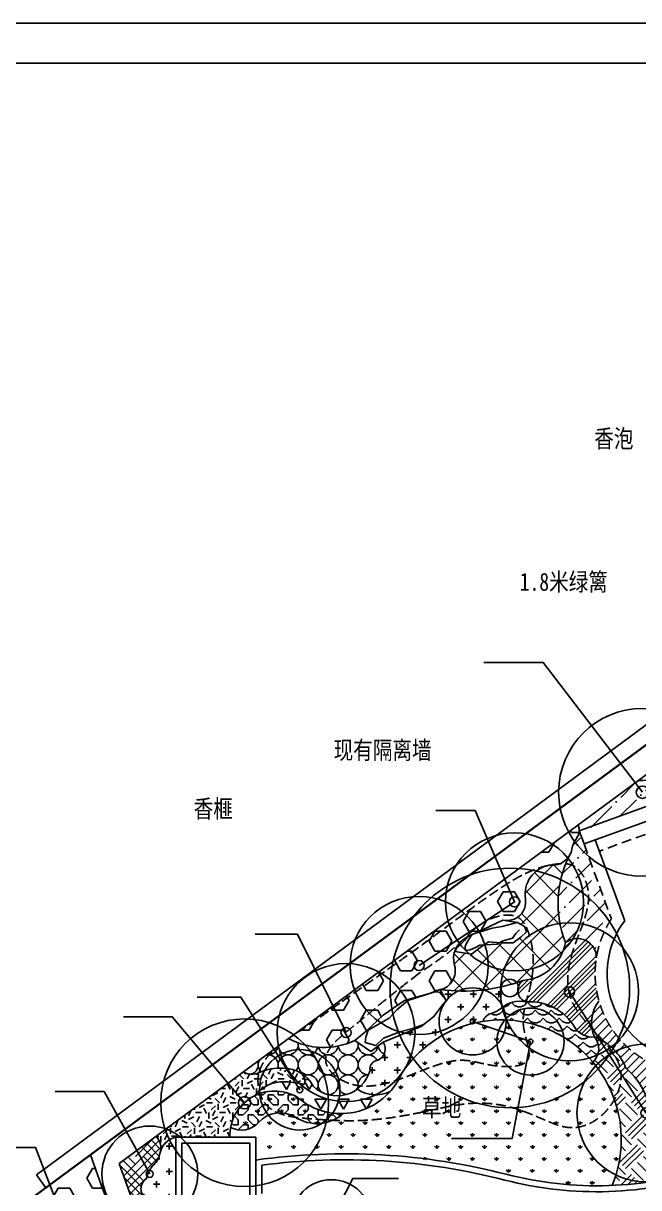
# Model space of a CAD drawing. Extents: x 141531 to 670160, y -200720 to 55914.
# Drawn here: x 500615 to 516030, y -162328 to -133156 of the extents above; entities that cross this region are included whole.
import ezdxf

# ---------------------------------------------------------------- set-up
doc = ezdxf.new("R2010")
doc.units = 0
doc.header["$LTSCALE"] = 1000
doc.header["$MEASUREMENT"] = 0
doc.linetypes.add('DASH', pattern=[0.35, 0.25, -0.1])
doc.linetypes.add('DASHED2', pattern=[0.375, 0.25, -0.125])
for name, color, linetype in [('WALL', 254, 'CONTINUOUS'), ('乔木标注', 10, 'CONTINUOUS'), ('乔木配置', 3, 'CONTINUOUS'), ('填充', 3, 'CONTINUOUS'), ('文字22', 3, 'CONTINUOUS'), ('植物', 3, 'CONTINUOUS'), ('灌木', 86, 'CONTINUOUS'), ('灌木填充', 56, 'CONTINUOUS'), ('等高线', 8, 'CONTINUOUS'), ('设计', 4, 'CONTINUOUS')]:
    doc.layers.add(name, color=color, linetype=linetype)
doc.styles.add('DIM_FONT', font='txt', dxfattribs={"width": 0.8})
doc.linetypes.add('ZIGZAG', pattern='A,0.0001,-0.2,[131,ltypeshp.shx,S=0.2,R=0,X=-0.2,Y=0],-0.4,[131,ltypeshp.shx,S=0.2,R=180,X=0.2,Y=0],-0.2', length=0.8001)
pattern_1 = [(0, (0, 0), (0, 494.9334), [285.75, -571.5]), (120, (0, 0), (-428.6248975814051, -247.4666999999999), [285.75, -571.5]), (59.99999999999999, (285.75, 0), (-428.624897581405, 247.4667000000001), [285.75, -571.5])]
pattern_2 = [(45, (0, 0), (168.3798022700467, 617.3926083235043), [793.75, -158.75, 0, -158.75])]
pattern_3 = [(0, (0, 0), (317.5, 317.5), [158.75, -476.25]), (90, (79.375, -79.375), (-317.5, 317.5), [158.75, -476.25])]

# ---------------------------------------------------------------- blocks, each defined once
blk = doc.blocks.new('zzz')
at = {"layer": '植物', "color": 3}
for radius in [3000, 219.7252399017488]:
    blk.add_circle((0, 0), radius, dxfattribs=at)

msp = doc.modelspace()

# ---------------------------------------------------------------- hatches: boundary and pattern name
at = {"layer": '植物'}
h = msp.add_hatch(dxfattribs=at)
h.set_pattern_fill('GRASS', color=8, scale=150, style=0)
h.set_pattern_definition([(90, (0, 0), (-299.3386424999999, 299.3386425), [79.374198, -519.303045]), (45, (0, 0), (-299.3388465244531, 299.3388465244531), [79.374198, -343.954845]), (135, (0, 0), (-299.3388465244531, -299.3388465244531), [79.374198, -343.954845])])
edge = h.paths.add_edge_path()
edge.add_arc((512591.9484384704, -161125.2149329049), 3001.842688962395, 337.5904211086538, 506.6535950134388)
edge.add_arc((508569.5096865868, -158823.2435131569), 1649.114026080398, 228.4284999074077, 336.7166384001634, ccw=False)
edge.add_arc((506910.7922971189, -161028.9513752225), 1123.965298599219, 59.85519455644076, 167.3525880562561)
edge.add_line((505814.0989875071, -160782.8583499095), (505814.0989875071, -160861.4382965858))
edge.add_line((505814.0989875071, -160861.4382965858), (506637.7224626121, -160861.4382965858))
edge.add_line((506637.7224626121, -160861.4382965858), (506637.7224626121, -161607.0264779333))
edge.add_arc((508586.2361449696, -179476.4561510206), 17975.35041137581, 75.15001825488412, 96.22304493103883, ccw=False)
edge.add_arc((514969.9896891358, -153264.2689475522), 9014.074725936689, 258.6313184676955, 272.524945606367)
at = {"layer": '灌木填充', "ltscale": 0.3}
h = msp.add_hatch(dxfattribs=at)
h.set_pattern_fill('ANSI36', color=56, scale=200, style=0)
h.set_pattern_definition(pattern_2)
edge = h.paths.add_edge_path()
edge.add_arc((527765.3484933178, -146606.6038121617), 934.1129421845707, 56.21536944387744, 116.7166892530704)
edge.add_arc((527214.4791980535, -144842.5760387716), 938.8124934008055, 219.2405941719944, 278.0156602782093, ccw=False)
edge.add_arc((525263.1048663476, -144835.1788896923), 1363.948491199209, 270.0000000000049, 333.84314740453596, ccw=False)
edge.add_arc((526168.7619789904, -149687.7994697944), 3604.309607895862, 104.5527137141277, 143.3642083457265)
edge.add_arc((521022.8409024951, -146072.1120302268), 2687.922062084524, 261.34346889724475, 326.9757505757929, ccw=False)
edge.add_line((520618.2795197706, -148729.4142523025), (518057.5107880587, -150619.2281671868))
edge.add_arc((517530.3926052598, -150997.6431395031), 648.8847893967214, -46.2284103089392, 35.67433880235342, ccw=False)
edge.add_arc((516923.9179063198, -150364.5891144471), 1525.565437691115, 286.42612060991104, 313.77158969106165, ccw=False)
edge.add_arc((516037.1238349845, -149036.3312548455), 3087.138289066262, 270.0000000000054, 295.2769848619667, ccw=False)
edge.add_line((516037.1238349848, -152123.4695439117), (514509.4109072544, -153237.6795888662))
edge.add_line((514509.4109072544, -153237.6795888662), (514538.9429168136, -153408.3637905908))
edge.add_line((514538.9429168136, -153408.3637905908), (519238.8590118955, -151676.704894527))
edge.add_line((519238.8590118955, -151676.704894527), (518725.828796907, -150267.1659633482))
edge.add_line((518725.828796907, -150267.1659633482), (523894.1382112299, -148386.0551750569))
edge.add_line((523894.1382112299, -148386.0551750569), (523586.3200822368, -147540.3318163498))
edge.add_line((523586.3200822368, -147540.3318163498), (528284.7831861667, -145830.2310997215))
h = msp.add_hatch(dxfattribs=at)
h.set_pattern_fill('HEX', color=56, scale=300, style=0)
h.set_pattern_definition(pattern_1)
edge = h.paths.add_edge_path()
edge.add_arc((514218.3834855381, -153375.9304786097), 322.1960097607714, -28.18516154356439, 25.4097845078378, ccw=False)
edge.add_arc((515089.5084421423, -153990.7590459191), 747.5082303083389, 141.7626562947327, 168.6342974195616)
edge.add_arc((513880.919238118, -153758.892490219), 483.1957822120317, 301.3209774234448, 349.92188815425106, ccw=False)
edge.add_arc((513854.8700221349, -153716.0843715788), 533.3066260968407, 262.19642008347336, 301.3209774234453, ccw=False)
edge.add_arc((513930.0227460472, -154976.1636681149), 746.4426836644375, 101.4018695458869, 180.0000000000022)
edge.add_arc((512713.5824545579, -155134.081361465), 495.8182623039424, -99.76090044950269, 18.57218388500172, ccw=False)
edge.add_line((512629.5229130405, -155622.7220706922), (511706.0706736262, -156090.0921179636))
edge.add_arc((511923.234076163, -156575.0532708466), 531.3635885219645, 114.1226185101292, 181.5843384045862)
edge.add_arc((510922.2716718048, -156846.2453358273), 535.2630090154682, -75.15016031491729, 28.633492524832718, ccw=False)
edge.add_line((511059.4524451901, -157363.6309987846), (510163.7617535732, -157638.9755526634))
edge.add_line((510163.7617535732, -157638.9755526634), (509627.2731879068, -158001.060610695))
edge.add_line((509627.2731879068, -158001.060610695), (508916.7882185236, -158638.3303818856))
edge.add_arc((508136.7088616994, -157006.445609219), 1808.748659765717, 241.0733414815159, 295.54889808180303, ccw=False)
edge.add_line((507261.8358263634, -158589.5340104923), (514509.4109072544, -153237.6795888661))
h = msp.add_hatch(dxfattribs=at)
h.set_pattern_fill('ANSI36', color=56, scale=200, style=0)
h.set_pattern_definition(pattern_2)
edge = h.paths.add_edge_path()
edge.add_arc((518760.7349108061, -155467.838461084), 4705.52430887098, 153.7522717590587, 162.2300661348529)
edge.add_arc((516697.8323875127, -155203.6192258732), 2687.121170473002, 154.1439164407896, 201.4586473421429)
edge.add_arc((514492.9167913324, -156559.2626716341), 475.8381716275925, 3.524291969370097e-12, 128.4574038690033, ccw=False)
edge.add_arc((517468.1088199139, -156977.1817943761), 2534.053293722161, 146.9472999918957, 170.5073428609649, ccw=False)
edge.add_line((515344.1432447814, -155595.0832700023), (514540.395907966, -153386.8056111554))
h = msp.add_hatch(dxfattribs=at)
h.set_pattern_fill('ANSI37', color=56, scale=300, style=0)
h.set_pattern_definition([(45, (0, 0), (-336.7596045400932, 336.7596045400933), []), (135, (0, 0), (-336.7596045400933, -336.7596045400932), [])])
edge = h.paths.add_edge_path()
edge.add_arc((516697.8323875127, -155203.6192258732), 2687.121170472949, 154.143916440789, 201.4586473421434)
edge.add_arc((513046.8755634259, -155966.6596637359), 1170.952267002499, 274.22555406157767, 349.1714316609637, ccw=False)
edge.add_arc((511631.0971855122, -153040.0810275392), 4361.176683303934, 262.4682366718871, 290.1461309933708, ccw=False)
edge.add_arc((510958.2415025474, -156896.1304760672), 478.3308412089243, 282.2156593427659, 359.9999999999965)
edge.add_arc((512116.6166651453, -156640.9381576081), 726.3493639109907, 161.2004147501183, 200.5690221596209, ccw=False)
edge.add_line((511429.0168828018, -156406.8656522274), (511844.1387862213, -156478.6329545365))
edge.add_line((511844.1387862213, -156478.6329545365), (512150.8452059619, -156248.1344453525))
edge.add_line((512150.8452059619, -156248.1344453525), (512473.4406682924, -156229.7214398167))
edge.add_line((512473.4406682924, -156229.7214398167), (512544.4723411415, -156193.3705836801))
edge.add_line((512544.4723411415, -156193.3705836801), (512888.04738282, -156195.2683542651))
edge.add_line((512888.04738282, -156195.2683542651), (513223.3380401352, -155916.1733582365))
edge.add_line((513223.3380401352, -155916.1733582365), (513167.456263916, -155780.6129668262))
edge.add_line((513167.456263916, -155780.6129668262), (512991.8277145942, -155684.923230414))
edge.add_line((512991.8277145942, -155684.923230414), (512730.7331572322, -155633.8023278188))
edge.add_arc((512730.7331572323, -155166.0205106239), 467.7818171948602, 269.9999999999858, 346.9423803013937)
edge.add_arc((515032.0622208279, -155109.5981601433), 1852.748101119922, 170.0974243134451, 185.0195896771962, ccw=False)
edge.add_arc((513900.873846375, -154962.8287093117), 714.9193802304426, 93.6894333371643, 166.0908993017719, ccw=False)
edge.add_arc((513857.9219017796, -153731.8975800309), 517.5024166852525, 269.6621062411327, 324.5923909058667)
h = msp.add_hatch(dxfattribs=at)
h.set_pattern_fill('ANSI34', color=56, scale=50, style=0)
h.set_pattern_definition([(45, (0, 0), (-336.7596045400933, 336.7596045400933), []), (45, (112.25325, 0), (-336.7596045400933, 336.7596045400933), []), (45, (224.5065, 0), (-336.7596045400933, 336.7596045400933), []), (45, (336.76, 0), (-336.7596045400933, 336.7596045400933), [])])
edge = h.paths.add_edge_path()
edge.add_arc((515736.9531959245, -158196.5026221372), 889.4698204217467, 142.1489175301404, 203.469914067278, ccw=False)
edge.add_arc((517437.7224626127, -156961.4382965861), 2499.999999999537, 170.9788576427368, 196.0043445761555, ccw=False)
edge.add_arc((514492.9167913324, -156559.2626716342), 475.8381716275452, 358.7743306806193, 488.457403868999)
edge.add_arc((513046.875563426, -155966.6596637359), 1170.952267002448, 274.2255540615806, 349.1714316609618, ccw=False)
edge.add_arc((513303.2282762593, -157384.6412181236), 302.5411652374839, 124.2045986960139, 252.4283094437775)
edge.add_arc((513310.2314118686, -158961.2488411898), 1291.931230775065, 37.6500423771667, 94.36549625013589, ccw=False)
edge.add_arc((514894.4584311801, -157946.2903327151), 605.0446825666378, 201.9127521703253, 272.5208248360019)
h = msp.add_hatch(dxfattribs=at)
h.set_pattern_fill('CROSS', color=56, scale=200, style=0)
h.set_pattern_definition(pattern_3)
edge = h.paths.add_edge_path()
edge.add_arc((509441.0251634017, -159193.4786241564), 807.6657929027472, 235.8421977352311, 296.9213314653142)
edge.add_arc((515534.566467709, -163232.655086334), 6619.997120187721, 143.3646128874611, 149.9096177216291, ccw=False)
edge.add_arc((512591.9484384705, -161125.214932905), 3001.842688962536, 98.80920206644902, 142.1275468091207, ccw=False)
edge.add_arc((512409.5063794558, -158242.7379430967), 289.7054642643637, 104.20349379998129, 163.1542831490551, ccw=False)
edge.add_arc((512200.8111030958, -157418.1936690512), 560.8396422621181, 284.2034937998911, 311.5514341314616)
edge.add_arc((513053.4933741931, -158380.2340609193), 724.6908984211685, 77.37475182552629, 131.5514341314226, ccw=False)
edge.add_arc((513303.2282762592, -157384.6412181236), 302.5411652374785, 124.2045986960201, 252.42830944375652, ccw=False)
edge.add_arc((511631.0971855121, -153040.0810275388), 4361.176683304329, 262.46823667188846, 290.14613099337055, ccw=False)
edge.add_line((511059.4524451901, -157363.6309987846), (511203.903477177, -157642.0209068333))
edge.add_line((511203.903477177, -157642.0209068333), (510894.0329918901, -158039.5859067819))
edge.add_line((510894.0329918901, -158039.5859067819), (510584.2529472909, -158290.7286324578))
edge.add_line((510584.2529472909, -158290.7286324578), (509627.2731879068, -158681.7805543219))
edge.add_arc((509385.0270378859, -158853.7223972459), 297.0642936268783, -74.81512617591869, 35.36642878192458, ccw=False)
edge.add_arc((509521.3628684386, -159356.0457110318), 223.4317873048876, 105.184873824033, 188.1498820685178)
edge.add_arc((508419.6393676254, -159147.1748368545), 912.8128062775827, 308.4729801182803, 344.72091675576263, ccw=False)
h = msp.add_hatch(dxfattribs=at)
h.set_pattern_fill('WATER', color=56, scale=400, style=0, pattern_type=2)
h.set_pattern_definition([(0, (0, 0), (200, 200), [80, -320]), (45, (160, 40), (4.440892098500626e-14, 400.0000000076099), [113.1368, -169.7056, 113.1372, -169.7058248]), (135, (320, 40), (-400.0000000076099, 4.440892098500626e-14), [113.1368, -169.7056, 113.1372, -169.7058248]), (26.5650512, (80, 0), (399.9999999105949, 3.389112102070158e-07), [89.44, -804.9871908]), (26.5650512, (280, 200), (399.9999999105949, 3.389112102070158e-07), [89.44, -804.9871908]), (333.4349488, (320, 40), (399.9999999105949, -3.389114766605417e-07), [89.44, -804.9871908]), (333.4349488, (120, 240), (399.9999999105949, -3.389114766605417e-07), [89.44, -804.9871908])])
edge = h.paths.add_edge_path()
edge.add_arc((514580.2684750492, -158843.3007953653), 449.1456348535612, 311.5107686842109, 400.6435092435451)
edge.add_arc((514873.4860915347, -158018.8824718227), 533.9913494529417, 213.3585802097469, 275.11238103362314, ccw=False)
edge.add_arc((513302.3796030459, -158969.4360261296), 1302.836276522612, 30.27998744668389, 94.48825431829427)
edge.add_arc((513053.4933741932, -158380.2340609195), 724.6908984213178, 78.30201632854323, 131.5514341314234)
edge.add_arc((511809.3147323318, -156853.1056404616), 1246.095986875569, 288.7292186984334, 307.78579470930936, ccw=False)
edge.add_arc((512246.4882445195, -158142.5135560553), 115.4081271667508, 108.7292186984365, 188.1039529252148)
edge.add_arc((512591.9484384704, -161125.2149329046), 3001.842688962135, 40.40064915609321, 98.80920206644788, ccw=False)
at = {"layer": '灌木填充'}
h = msp.add_hatch(dxfattribs=at)
h.set_pattern_fill('ANSI31', color=56, scale=100, style=0)
h.set_pattern_definition([(45, (0, 0), (-112.2532015133644, 112.2532015133644), [])])
edge = h.paths.add_edge_path()
edge.add_arc((517444.6859497902, -161486.591777401), 257.938573253341, 100.8201212903054, 229.5098148079885)
edge.add_arc((516956.6422514536, -161078.8124633388), 683.7464956997669, 154.0664954102799, 297.95825528802294, ccw=False)
edge.add_arc((514575.3583197805, -160693.8832008623), 1768.477028055407, 357.2156263261669, 410.2816137025466)
edge.add_arc((514464.167602052, -159792.9236480835), 1323.539272192246, 20.30740143452472, 69.80523623486245)
edge.add_arc((515736.9531959242, -158196.5026221371), 889.4698204214263, 142.148917530131, 203.4699140672869, ccw=False)
edge.add_arc((517437.7224626128, -156961.4382965864), 2499.999999999624, 196.004344576148, 253.1301023536421)
edge.add_line((516712.223818064, -159353.8537531398), (517396.2641047366, -161233.2389947172))
at = {"layer": '灌木填充', "ltscale": 0.3}
h = msp.add_hatch(dxfattribs=at)
h.set_pattern_fill('CIRC', color=56, scale=500, style=0, pattern_type=2)
h.set_pattern_definition([(0, (200, 0), (500, 500), [100, -400]), (90, (0, 200), (-499.9999999999999, 500), [100, -400]), (45, (400, 50), (-0.000392444263530578, 500.0003924537759), [70.7106781, -636.3961029999999]), (45, (50, 400), (-0.000392444263530578, 500.0003924537759), [70.7106781, -636.3961029999999]), (135, (100, 50), (-500.0003924537759, -0.000392444263530578), [70.7106781, -636.3961029999999]), (135, (450, 400), (-500.0003924537759, -0.000392444263530578), [70.7106781, -636.3961029999999]), (63.43494880000001, (0, 300), (2.000322407713639e-07, 500.0000000000471), [111.80339885, -1006.23059]), (63.43494880000001, (450, 100), (2.000322407713639e-07, 500.0000000000471), [111.80339885, -1006.23094]), (153.4349488, (200, 0), (-500.000000000047, 2.000322962825152e-07), [111.80339885, -1006.23094]), (153.4349488, (400, 450), (-500.000000000047, 2.000322962825152e-07), [111.80339885, -1006.23094]), (206.5650512, (200, 0), (-500.000000000047, -2.000321575046371e-07), [111.80339885, -1006.23059]), (206.5650512, (400, 50), (-500.000000000047, -2.000321575046371e-07), [111.80339885, -1006.23059]), (296.5650512, (0, 200), (2.000323517936664e-07, -500.000000000047), [111.80339885, -1006.23059]), (296.5650512, (450, 400), (2.000323517936664e-07, -500.000000000047), [111.80339885, -1006.23059])])
edge = h.paths.add_edge_path()
edge.add_arc((506336.9367176087, -159062.482298954), 423.0368180290693, 239.5387431549931, 295.6891316114401)
edge.add_arc((507027.4649937724, -160518.7473755754), 1188.659830437149, 60.98492529209051, 115.25542019931271, ccw=False)
edge.add_arc((507125.62538627, -160187.4789189949), 854.6394400576573, 28.383050963902917, 55.961294617880185, ccw=False)
edge.add_arc((508474.7459501463, -159171.9009922927), 853.1891996779175, 225.5743550215228, 345.3475134314644)
edge.add_arc((509521.3628684385, -159356.0457110318), 223.4317873047429, 105.18487382401011, 188.1498820685295, ccw=False)
edge.add_arc((509385.0270378859, -158853.7223972459), 297.0642936269373, 285.1848738240906, 395.3664287819226)
edge.add_line((509627.2731879068, -158681.7805543219), (509322.779596667, -158913.5149717321))
edge.add_line((509322.779596667, -158913.5149717321), (508916.7882185236, -158638.3303818856))
edge.add_arc((508136.7088616994, -157006.4456092188), 1808.7486597659, 241.0733414815191, 295.54889808180025, ccw=False)
edge.add_line((507261.8358263634, -158589.5340104923), (506122.4758264647, -159427.1282581773))
h = msp.add_hatch(dxfattribs=at)
h.set_pattern_fill('ROCK', color=56, scale=1500, style=0, pattern_type=2)
h.set_pattern_definition([(45, (0, 150), (149.9999999604274, 750.0000000142684), [636.39610305, -636.39610305]), (45, (75, 75), (149.9999999604274, 750.0000000142684), [636.39610305, -636.39610305]), (45, (150, 0), (149.9999999604274, 750.0000000142684), [636.39610305, -636.39610305]), (315, (300, 0), (750.0000000142686, 149.9999999604271), [424.26406875, -424.26406875]), (315, (450, 150), (750.0000000142686, 149.9999999604271), [424.26406875, -424.26406875]), (315, (600, 300), (750.0000000142686, 149.9999999604271), [424.26406875, -424.26406875])])
edge = h.paths.add_edge_path()
edge.add_arc((517369.4693877934, -161873.6355560902), 99.95609095587848, 126.9233010947483, 245.38198372989632, ccw=False)
edge.add_arc((517277.3122834759, -161750.9977223169), 53.4485052881293, 306.923301094722, 432.5723970032842)
edge.add_arc((516982.9044622785, -161068.8904232793), 703.3211272255423, 155.7292671318471, 296.19049255408714, ccw=False)
edge.add_arc((514575.3583197806, -160693.8832008623), 1768.477028055349, 357.2156263261667, 410.281613702548)
edge.add_arc((514464.167602052, -159792.9236480835), 1323.539272192202, 20.30740143452677, 69.80523623486438)
edge.add_arc((514580.2684750492, -158843.3007953653), 449.145634853523, -48.489231315789084, 40.643509243545, ccw=False)
edge.add_arc((512591.9484384702, -161125.2149329049), 3001.842688962509, -22.409578891345404, 40.40064915609298, ccw=False)
edge.add_arc((514969.9896891363, -153264.2689475485), 9014.074725940336, 272.5249456063634, 285.1634370244573)
h = msp.add_hatch(dxfattribs=at)
h.set_pattern_fill('GEOL1', color=56, scale=600, style=0, pattern_type=2)
h.set_pattern_definition([(0, (0, 0), (600, 600), [150, -450]), (0, (330, 360), (600, 600), [150, -450]), (90, (60, 210), (-599.9999999999999, 600), [150, -450]), (90, (300, 420), (-599.9999999999999, 600), [150, -450]), (45, (120, 420), (6.661338147750939e-14, 600.0000000114148), [150, -698.5281372000001]), (135, (330, 0), (-600.0000000114148, 6.661338147750939e-14), [150, -698.5281372000001]), (26.5650512, (150, 180), (600.0000000000565, 2.400386889256367e-07), [150, -1191.6407862]), (26.5650512, (420, 480), (600.0000000000565, 2.400386889256367e-07), [150, -1191.6407862]), (63.43494882, (420, 0), (3.059918984860133e-08, 600.0000000000564), [150, -1191.6407862]), (63.43494882, (150, 270), (3.059918984860133e-08, 600.0000000000564), [150, -1191.6407862]), (63.43494882, (360, 120), (3.059918984860133e-08, 600.0000000000564), [150, -1191.6407862]), (116.5650512, (0, 330), (-2.400388887657812e-07, 600.0000000000564), [150, -1191.6407862]), (153.43494882, (120, 90), (-600.0000000000564, 3.059938968874576e-08), [150, -1191.6407862])])
edge = h.paths.add_edge_path()
edge.add_arc((503682.5018418016, -161330.6233493579), 380.6618208826934, -9.517690648014877, 48.98006942951122, ccw=False)
edge.add_arc((504545.988057557, -161568.4631266445), 518.4550292404946, 102.05341538315452, 160.2849972026797, ccw=False)
edge.add_line((504437.7224626122, -161061.4382965858), (505786.8269985197, -161028.9513752226))
edge.add_arc((506910.7922971191, -161028.9513752227), 1123.965298599389, 115.6080519922067, 179.9999999999955, ccw=False)
edge.add_arc((507210.436618956, -160680.4612718065), 1029.188122359297, 65.47470729611638, 139.7436556078581, ccw=False)
edge.add_arc((507445.7995479416, -159633.9289820112), 221.245341998815, 330.1264746706031, 404.3485561032111)
edge.add_arc((507027.4649937724, -160518.7473755755), 1188.659830437203, 60.9849252920918, 105.440314225161)
edge.add_arc((506360.2975051955, -158786.5089904792), 683.3390059263088, 249.6332027850326, 300.87875668465244, ccw=False)
edge.add_line((506122.4758264647, -159427.1282581773), (503932.338385965, -161043.4211155953))
h = msp.add_hatch(dxfattribs=at)
h.set_pattern_fill('TRIANG', color=56, scale=200, style=0)
h.set_pattern_definition([(59.99999999999999, (0, 0), (-285.749897581405, 494.9334591314033), [285.75, -285.75]), (120, (0, 0), (-571.499897581405, 5.913140346258672e-05), [285.75, -285.75]), (0, (-142.875, 247.467), (285.75, 494.9333999999999), [285.75, -285.75])])
edge = h.paths.add_edge_path()
edge.add_arc((506910.792297119, -161028.9513752226), 1123.96529859928, 59.8551945564422, 115.6080519922032, ccw=False)
edge.add_arc((508569.5096865869, -158823.2435131569), 1649.114026080478, 228.428499907409, 282.572569153785)
edge.add_arc((508569.5096865866, -158823.2435131566), 1649.11402608074, 282.5725691537931, 318.6095082565748)
edge.add_arc((509441.0251634017, -159193.4786241564), 807.6657929027605, 235.84219773523108, 296.92133146531415, ccw=False)
edge.add_arc((508480.9144677063, -159155.2652041506), 869.4178040236117, 226.0514508107566, 305.6420923785753, ccw=False)
edge.add_arc((507125.6253862703, -160187.4789189945), 854.6394400572543, 28.38305096389335, 55.96129461787998)
edge.add_arc((507415.9884331111, -159637.7148341079), 245.879102396676, -25.644644352465775, 40.11967512627888, ccw=False)
edge.add_arc((507232.4288574058, -160778.7748854688), 1111.168441208069, 68.61224269043856, 136.6061202135371)
h = msp.add_hatch(dxfattribs=at)
h.set_pattern_fill('TREAD', color=56, scale=500, style=0, pattern_type=2)
h.set_pattern_definition([(0, (0, 0), (125, 250), [125, -125]), (90, (0, 0), (-250, 125), [125, -125]), (45, (125, 0), (5.551115123125783e-14, 499.9999998680909), [176.776695, -530.3300859999999]), (45, (0, 125), (5.551115123125783e-14, 499.9999998680909), [176.776695, -530.3300859999999]), (135, (0, 375), (-499.9999998680909, 5.551115123125783e-14), [176.776695, -530.3300859999999]), (135, (375, 250), (-499.9999998680909, 5.551115123125783e-14), [176.776695, -530.3300859999999])])
edge = h.paths.add_edge_path()
edge.add_arc((506080.5690853309, -160309.8731848004), 574.2344193423328, 241.5927412490777, 318.2782313054874)
edge.add_arc((507044.1767576499, -161169.0732601441), 716.7979255749548, 70.96217836653142, 138.2782313054825, ccw=False)
edge.add_arc((507968.0892679971, -159512.0476742469), 1198.134836573451, 234.8318906861061, 285.6068744641103)
edge.add_arc((507967.1242811363, -159705.2565132397), 1013.690906987037, 288.5987772953966, 310.9217524284447)
edge.add_arc((508569.5096865869, -158823.2435131567), 1649.114026080605, 234.02865307291728, 272.1410458426212, ccw=False)
edge.add_arc((506897.8856594233, -161015.3084481236), 1108.751234859906, 50.65293056647207, 169.5897780362843)
h = msp.add_hatch(dxfattribs=at)
h.set_pattern_fill('HOUND', color=56, scale=300, angle=45, style=0)
h.set_pattern_definition([(45, (0, 0), (303.083644086084, 505.1394068101399), [2286, -1143]), (135, (0, 0), (303.0836440860839, -505.1394068101399), [2286, -1143])])
edge = h.paths.add_edge_path()
edge.add_arc((503612.2726782666, -161362.6138726657), 452.0244168301919, -35.287939956444575, 44.921758790271724, ccw=False)
edge.add_arc((520025.8431682885, -173996.0724952051), 20260.89328419183, 142.3634256697129, 143.3922641510923)
edge.add_arc((504308.212361153, -162199.5718785067), 616.7273088155848, 152.3982529504744, 170.973167318242)
edge.add_arc((503864.2740162782, -162354.4531169801), 300.9973982851473, 123.2763945615498, 235.6687727172014)
edge.add_arc((503007.3567881236, -163305.4511227105), 982.6541762346064, 4.606296066162827, 45.629799618608786, ccw=False)
edge.add_arc((504196.9437438939, -163166.87113399), 218.41401315017, 195.8530946822115, 243.5061599936989)
edge.add_arc((503777.5705725457, -164008.2301027343), 721.6704357868701, 3.7175626187773787, 63.50615999368068, ccw=False)
edge.add_line((504497.722462612, -163961.4382965856), (504497.722462612, -164961.4382965856))
edge.add_line((504497.722462612, -164961.4382965856), (504192.0309591417, -164961.4382965856))
edge.add_line((504192.0309591417, -164961.4382965856), (503012.9436203578, -161721.9224577118))
edge.add_line((503012.9436203578, -161721.9224577118), (503932.338385965, -161043.4211155953))
h = msp.add_hatch(dxfattribs=at)
h.set_pattern_fill('CROSS', color=56, scale=200, style=0)
h.set_pattern_definition(pattern_3)
edge = h.paths.add_edge_path()
edge.add_arc((504545.9880575569, -161568.4631266444), 518.4550292403859, 102.0534153831439, 160.2849972026845)
edge.add_arc((503403.657899989, -161297.054655037), 661.3458160692595, 316.22209381043206, 351.60871050687825, ccw=False)
edge.add_arc((504308.2123611509, -162199.5718785062), 616.7273088134481, 133.8233385825873, 170.9731673182595)
edge.add_arc((503864.2740162782, -162354.4531169801), 300.9973982851473, 123.2763945615498, 235.6687727172014)
edge.add_arc((503007.3567881233, -163305.4511227106), 982.6541762349755, 9.458290477244077, 45.629799618601396, ccw=False)
edge.add_arc((504251.6560025983, -163145.1306687618), 275.0061815946785, 179.7585933198146, 255.6553113073875)
edge.add_arc((503777.5705725456, -164008.2301027343), 721.6704357868911, 3.717562618777208, 55.77000766635979, ccw=False)
edge.add_line((504497.722462612, -163961.4382965856), (504777.7224626123, -163961.4382965856))
edge.add_line((504777.7224626123, -163961.4382965856), (504777.7224626123, -163261.4382965856))
edge.add_line((504777.7224626123, -163261.4382965856), (504437.7224626122, -163261.4382965856))
edge.add_line((504437.7224626122, -163261.4382965856), (504437.7224626122, -161061.4382965858))
h = msp.add_hatch(dxfattribs=at)
h.set_pattern_fill('HEX', color=56, scale=300, style=0)
h.set_pattern_definition(pattern_1)
edge = h.paths.add_edge_path()
edge.add_arc((499832.0050171536, -163034.8286370603), 1544.861408557194, 225.0805581756119, 291.9037644289108)
edge.add_arc((499669.2084118833, -162629.936231592), 1981.256407031513, 291.9037644289089, 309.7355091231984)
edge.add_arc((504720.0716310711, -169062.0573132655), 6197.983204012801, 121.858056082258, 127.6313511493208, ccw=False)
edge.add_arc((501910.8135940045, -164748.0564419967), 1056.720836902456, 48.62943633114787, 115.93396500021399, ccw=False)
edge.add_arc((501622.6424958563, -165075.2611200673), 1492.731711949568, 19.048352412430177, 48.6294363311481, ccw=False)
edge.add_arc((503543.6315264022, -164549.9742210606), 511.4160321922039, 184.2735693799304, 275.1079983262563)
edge.add_line((503589.1646041191, -165059.35923931), (502295.6847502025, -161505.5525481548))
edge.add_line((502295.6847502025, -161505.5525481548), (498741.1600133656, -164128.7454297644))

# ---------------------------------------------------------------- linework, layer by layer
at = {"layer": 'WALL', "color": 1}
for p, q in [((500944.3033636453, -162005.7226486106), (523313.297078494, -145497.697124564)), ((501181.8217213688, -162327.5689313984), (523550.8154362174, -145819.5434073517)), ((500944.3033636453, -162005.7226486106), (501181.8217213688, -162327.5689313983)), ((497601.7495946769, -164969.6154534165), (501181.8217213689, -162327.5689313984))]:
    msp.add_line(p, q, dxfattribs=at)
at = {"layer": '乔木标注', "ltscale": 0.3}
for points in [[(480615.9973242893, -133155.8303015901), (564715.9973242893, -133155.8303015901), (564715.9973242893, -192555.8303015901), (480615.9973242893, -192555.8303015901)], [(483115.9973242893, -134155.8303015901), (556715.9973242893, -134155.8303015901), (556715.9973242893, -191555.83030159), (483115.9973242893, -191555.83030159)]]:
    msp.add_lwpolyline(points, close=True, dxfattribs=at)
for points in [[(516123.682273103, -152421.6334421812), (513639.1788735334, -149169.9167380249), (512148.7626603697, -149169.916738025)], [(510528.8650970993, -156759.8405562931), (512919.9908982579, -155167.0038740327), (511934.6610700636, -152881.0616618818), (510945.9680735877, -152881.0616618818)], [(508698.6208757402, -158441.168306742), (507480.2273501299, -155978.4635204815), (506425.9257151632, -155978.4635204815)], [(514294.9728692353, -157419.7220364681), (516211.721550282, -160455.4574211038), (519115.966322611, -157442.4370513752), (520637.6322472999, -157442.4370513752)], [(507539.3431295172, -159876.98412765), (506064.4346960335, -157555.5237374564), (504968.8041072095, -157555.5237374564)], [(506158.57487843, -160199.4398969313), (504344.9920352997, -158045.1587196111), (503129.1400676772, -158045.1587196111)], [(511869.2118454283, -158160.3977895568), (513319.1468849477, -158665.8497547985), (512864.0944945251, -161092.1255918338), (511337.5262043127, -161092.1255918338)], [(503782.9845296202, -161983.0809846661), (502640.319764065, -159919.6201396145), (501416.2183351204, -159919.6201396145)], [(501860.1510986496, -163751.2890879909), (500924.3157375925, -161319.6373144387), (499738.0324308758, -161319.6373144387)], [(508333.6391392847, -163136.7190919314), (508868.3722214568, -162094.5686212595), (510012.9690917744, -162094.5686212595)]]:
    msp.add_lwpolyline(points, dxfattribs=at)
at = {"layer": '填充', "color": 8}
msp.add_line((506587.7224626121, -161764.7239097623), (506587.7224626121, -162471.0150290879), dxfattribs=at)
msp.add_lwpolyline([(504587.7224626122, -161211.4382965858), (506287.7224626121, -161211.4382965858), (506287.7224626121, -163111.4382965856), (504587.7224626122, -163111.4382965856)], close=True, dxfattribs=at)
for centre, radius, start, end in [((508673.0766668025, -177648.6611684418), 16020.24235130671, 75.54007461863358, 97.47941339398636), ((514969.9896891379, -153264.2689475485), 9164.074725940842, 255.4863553941597, 288.4458280445932)]:
    msp.add_arc(centre, radius, start, end, dxfattribs=at)
at = {"layer": '灌木'}
for p, q in [((505493.6606222182, -159891.1856750613), (528078.9108104863, -143223.5656950257)), ((503012.9436203577, -161721.9224577118), (505493.6606222182, -159891.1856750613)), ((502569.0307251539, -162256.5644420324), (502295.6847502026, -161505.5525481548)), ((504056.3006846048, -164588.522432159), (503012.9436203578, -161721.9224577118)), ((503771.9064362159, -165561.4382965856), (502569.0307251539, -162256.5644420324))]:
    msp.add_line(p, q, dxfattribs=at)
at = {"layer": '灌木', "linetype": 'ZIGZAG', "ltscale": 0.2}
for points in [[(518057.5107880587, -150619.2281671868, -0.5037503627491341), (517738.7290146514, -151612.1733750751, -0.1484699375170113), (516019.2772070122, -152123.417958145, -271.0171569959335)], [(514509.4109072544, -153237.6795888661, -0.2790841576952283), (514475.8206870016, -153569.6734939894, 0.1178552433327382), (514356.6593585967, -153843.4472163698, -0.2152985250510254), (514132.0998273322, -154171.6714571608, -0.1723910099935874), (513782.4589948227, -154244.4522363874, 0.4019662224395282), (513192.7612770748, -155092.8778761827, -0.5288648764896001), (512629.5229130406, -155622.7220706922, -1.915213634816803)], [(514279.7126904286, -154031.733004699, 0.2094333954428447), (514196.9775008924, -156186.6477203082, 10.02339676164099)], [(511743.6311103529, -156044.4393665204, 0.3746162329880965), (511416.8094596675, -156760.0576192797, -0.4364308846199949), (511059.4524451902, -157363.6309987846, -1.725679973393976)], [(514968.6460914902, -156569.4410088885, 0.6351278735673245), (514196.9775008924, -156186.6477203082, -0.3391909146664511), (513133.1548329814, -157134.4289471318, 0.6262274413577337), (513211.8914345908, -157673.06579755, -0.2878009946858776), (514427.4721696388, -158312.5120731328, 0.2761680224761729), (514921.0698092309, -158550.7495145136, -0.2741365836580065), (515034.6204816697, -157650.7139085047, 0.9163825525628574)], [(513133.1548329813, -157134.4289471319, -0.1213581663063223), (511059.4524451902, -157363.6309987846, 30.07366569080601)], [(505787.2965951264, -161061.4382965858, -0.5878766487437057), (507475.2332095106, -160056.9922974452, 0.5111101070066814), (510084.3218568612, -159475.1032832022, -0.9088392508520369), (515367.0989082123, -162269.5922306384)], [(509627.2731879067, -158681.7805543219, -0.5215743227922173), (509462.8383964782, -159140.4148928262, 0.3786915227927833), (509300.1876052151, -159387.7200936816, -0.5760313116036239), (507877.5279627542, -159781.2141186755, 0.2750616319461487), (507127.0992973868, -159332.8407498917, 0.1272532067360154), (506520.3181661852, -159443.7058471853, -0.2500251023301019), (506122.4758264646, -159427.1282581773, -1.609100867271676)], [(508916.7882185236, -158638.3303818856, -0.2422744620346408), (507261.8358263634, -158589.5340104923, -3.850524601199483)], [(514921.0698092309, -158550.7495145136, -0.4097870916818402), (514877.9445962136, -159179.6350460691, -3.605357781270765)], [(514921.0698092309, -158550.7495145136, -0.2193969762792578), (515705.4411126282, -159333.5803375009, -0.2357726524536708), (516341.7475245907, -160779.7911509582, 0.3813801248204685), (516642.740625158, -161686.2456196536, 0.2141798921337933), (517293.3201362184, -161700.0027091478, 0.08739212102869595)], [(507604.0122236565, -159479.2737182816, -0.2186060100112725), (507659.053395632, -159721.9060818848, -0.6260079636241073), (507608.3058319469, -159734.5824133004, 0.05767273358544119), (507143.1213479646, -159671.2011978551, 0.2379137139868281), (506425.0004652075, -160015.3911705463, 3.178966326856541)], [(508987.5417478116, -159861.8174789374, 0.2730022771833701), (509806.7093375472, -159913.6168871343, 0.4711894545809679)], [(505807.385302234, -160814.9630669107, 0.347676706284565), (506509.1692628295, -160692.0342191898, -0.3664922342602595), (507426.4773294874, -160562.7354509311, 0.3304932781894615), (508631.1199322522, -160471.2062702131, -0.9312392734182293)], [(504437.7224626122, -161061.4382965858, 0.30030963409966), (504037.2049738682, -161468.7866946415, -0.1543263598787548), (503881.1674828655, -161754.6165488758, 0.1635315042963692), (503699.1232378741, -162102.8092134836, 0.5339075359720796), (503694.518646058, -162603.0140713874, -0.1809353664483106), (503986.8370499471, -163226.5356820827, -13.36186215112296)]]:
    msp.add_lwpolyline(points, format="xyb", dxfattribs=at)
at = {"layer": '灌木', "ltscale": 0.3}
for points in [[(513211.8914345908, -157673.06579755, 0.2408942664251527), (512572.8116155313, -157837.9039537482, -0.1198975210635535), (512338.4223634948, -157961.8886619877, 0.2630484359197344), (512132.2325904854, -158158.7825860633, 1.575471946489237)], [(504037.2049738682, -161468.7866946414, 0.3165555594712776), (503932.338385965, -161043.4211155953, -2.591015534909277)]]:
    msp.add_lwpolyline(points, format="xyb", dxfattribs=at)
at = {"layer": '等高线', "linetype": 'DASH'}
for points in [[(508543.7849536227, -157701.9193003614), (510939.9940261279, -155996.1278735595), (512467.5773393902, -154888.8599672222), (513958.8092306844, -154220.5829390835), (514379.6439893995, -154256.328060231), (514707.0001213255, -154665.3427489895), (514353.0527144322, -156487.5055098858), (514336.7353222944, -157604.6890683922), (515588.1051883888, -159490.4322963621), (514830.4871197847, -160704.2880451784), (514310.8333571664, -160821.5253018287), (513714.1567402516, -160647.3731663224), (512869.0268008825, -160322.9605219517), (511982.8123698981, -160209.6436003996), (510561.4032271277, -160443.310178557), (509105.5674558094, -160642.1754423955), (507795.060280121, -160600.3985316219), (506679.7347347987, -160224.4065418227), (506497.2296736877, -159574.8982560079), (507608.9238954374, -158356.1948082064), (508543.7849536227, -157701.9193003614)], [(510524.7255405757, -156957.1309770416), (511665.7950610694, -156088.0332608075), (512036.1564798335, -155752.0743545138), (513041.0977082128, -155578.6286728473), (513305.125256051, -156048.8710356279), (513284.0805666331, -157410.8516537393), (513145.8756837748, -158301.5911693408), (513252.0166596969, -159122.5327078658), (512291.1040679632, -159250.5978789073), (511637.6838017168, -159135.3391772487), (510804.8929525652, -159314.6303848927), (509805.5440291101, -159686.0192695635), (508631.5540612623, -159653.4557041343), (508199.3657336229, -159207.8358059298), (508920.1410421763, -158251.9204749537), (509509.7510882244, -157765.1610070169), (510524.7255405757, -156957.1309770416)]]:
    msp.add_spline(points, degree=3, dxfattribs=at)
at = {"layer": '设计'}
for p, q in [((519238.8590118955, -151676.7048945272), (514540.395907966, -153386.8056111554)), ((519687.4584793347, -151885.8902616382), (514660.10295813, -153715.6980284305)), ((514540.395907966, -153386.8056111554), (514660.1029581301, -153715.6980284306)), ((514942.0107443663, -153613.0919854326), (515679.4373343324, -155639.1548898712))]:
    msp.add_line(p, q, dxfattribs=at)
at = {"layer": '设计', "color": 144, "linetype": 'DASHED2'}
for p, q in [((520071.9723085681, -152065.1920048764), (515044.616787364, -153894.9997716686)), ((514660.10295813, -153715.6980284305), (515344.1432447814, -155595.0832700023))]:
    msp.add_line(p, q, dxfattribs=at)
at = {"layer": '设计', "color": 6, "linetype": 'DASHED2', "const_width": 50}
msp.add_lwpolyline([(536634.2951031105, -184941.5608312406), (491123.7403449932, -184941.5608312406, -0.4767578017817252), (493899.5750636456, -181141.438296586), (499491.3151456679, -181141.438296586), (499491.3151456679, -175104.7077088737, -0.3470973349876543), (497961.0435008364, -171716.9763103369, 0.1410627868452101), (497601.7495946769, -164969.6154534165), (527686.4590203655, -142767.4923980049)], format="xyb", dxfattribs=at)
at = {"layer": '设计'}
for points in [[(512991.8277145942, -155684.923230414), (512629.5229130405, -155622.7220706922), (512137.6348220854, -155860.3543795829), (511743.6311103529, -156044.4393665204), (511668.5102368995, -156135.7448694068), (511460.9493812436, -156343.0725631262), (511429.0168828018, -156406.8656522274), (511844.1387862213, -156478.6329545365), (512059.6828625415, -156311.1759158152), (512267.2437181975, -156167.6414139573), (512572.2692797949, -156195.9503755674), (512888.04738282, -156195.2683542651), (513079.6419892551, -156051.7338524073), (513223.3380401352, -155916.1733582365), (513167.456263916, -155780.6129668262)], [(510787.2485210981, -157465.1747396058), (510787.2485210981, -157465.1747396058), (510163.7617535732, -157638.9755526634), (509627.2731879068, -158001.060610695), (509206.7822247181, -158406.5959644754), (508916.7882185235, -158638.3303818856), (509322.7795966669, -158913.5149717321), (509627.2731879068, -158681.7805543219), (510584.2529472909, -158290.7286324578), (510894.0329918901, -158039.5859067819), (510894.0329918901, -158039.5859067819), (511099.548838997, -157772.7153781721), (511203.903477177, -157642.0209068333), (511059.4524451901, -157363.6309987846)], [(504437.7224626122, -161061.4382965858), (506437.7224626121, -161061.4382965858), (506437.7224626121, -163261.4382965856), (504437.7224626122, -163261.4382965856)]]:
    msp.add_lwpolyline(points, close=True, dxfattribs=at)
for points in [[(512983.3747160797, -155680.3176853425), (512607.9819725259, -155783.3739710189), (512355.6985808156, -155826.1168485492), (511950.3911523022, -155947.8376886985), (511852.121814778, -155980.249047737), (511852.121814778, -155980.249047737), (511704.8323924828, -156218.4523606433), (511683.6008599823, -156282.0752783904), (511690.6781015183, -156381.0442044634), (511810.9898628771, -156370.4404533459), (511945.4559152004, -156310.3520850511), (512051.6133855947, -156253.7983689692), (512051.6133855947, -156253.7983689692), (512473.4406682925, -156229.7214398167), (512637.0900116494, -156145.9729724274), (512868.7567127311, -156075.2893288381), (512953.6828427325, -155958.6473472218), (513045.6858300549, -155870.2821722664)], [(511150.0892043648, -157557.5662980588), (511039.434803982, -157429.2088819059), (510925.6671475025, -157416.5498782562), (510925.6671475025, -157416.5498782562), (510925.6671475025, -157416.5498782562), (510925.6671475025, -157416.5498782562), (510250.4628034987, -157635.1146359282), (509968.4727655819, -157874.0020458986), (509782.8590814103, -158077.234611198), (509250.0373106583, -158381.7334364019), (509196.4948662965, -158552.8766168349), (509182.216819659, -158691.9305357141), (509442.7897876196, -158763.240225056), (509639.1120067693, -158584.9660017013), (510042.4647495179, -158424.519200682), (510374.4277201369, -158342.5131319263), (510638.5701997568, -158242.6796408352)]]:
    msp.add_lwpolyline(points, dxfattribs=at)
msp.add_lwpolyline([(521377.7224626741, -161061.4382965857, 0.08244654579371126), (517818.4439376862, -161816.4529702853, -0.1447030094623906), (512710.9674208107, -161990.6864000915, 0.09807672164434558), (506437.7224626121, -161633.6704009841, 3.95127984388423)], format="xyb", dxfattribs=at)
at = {"layer": '设计', "color": 144, "linetype": 'DASHED2'}
msp.add_arc((517437.7224626131, -156961.4382965861), 2500, 146.8698976461868, 253.1301023540214, dxfattribs=at)
at = {"layer": '设计'}
msp.add_arc((517437.7224626115, -156961.4382965857), 2200, 143.0557311508581, 256.9442688493651, dxfattribs=at)

# ---------------------------------------------------------------- block references
at = {"layer": '乔木配置'}
for p, xscale, yscale, zscale in [((512919.9908982579, -155167.0038740327), 0.5760000000009313, 0.5759999999900174, 0.5759999999999998), ((510528.8650970993, -156759.8405562931), 0.5760000000009313, 0.5759999999900174, 0.5759999999999998), ((514294.9728692353, -157419.7220364681), 0.5760000000009313, 0.5759999999900174, 0.5759999999999998), ((508698.6208757402, -158441.168306742), 0.5760000000009313, 0.5759999999900174, 0.5759999999999998), ((511869.2118454283, -158160.3977895568), 0.2799999999988358, 0.2799999999988358, 0.28), ((513319.1468849477, -158665.8497547985), 0.2799999999988358, 0.2799999999988358, 0.28), ((507539.3431295172, -159876.98412765), 0.3359999999956926, 0.3359999999956926, 0.336), ((516211.721550282, -160455.4574211038), 0.5760000000009313, 0.5759999999900174, 0.5759999999999998), ((503782.9845296202, -161983.0809846661), 0.3999999999941792, 0.3999999999941792, 0.4), ((508333.6391392847, -163136.7190919314), 0.3359999999956926, 0.3359999999956926, 0.336)]:
    msp.add_blockref('zzz', p, dxfattribs=dict(at, xscale=xscale, yscale=yscale, zscale=zscale))
at = {"layer": '植物', "xscale": 0.699999999938882, "yscale": 0.6999999999861757, "zscale": 0.6999999999999998}
for p in [(516123.682273103, -152421.6334421812), (506158.57487843, -160199.4398969313)]:
    msp.add_blockref('zzz', p, dxfattribs=at)
at = {"layer": '植物'}
msp.add_blockref('zzz', (512802.178404313, -157323.7053991127), dxfattribs=at)

# ---------------------------------------------------------------- texts
at = {"layer": '文字22', "char_height": 450, "attachment_point": 1, "style": 'DIM_FONT'}
for s, insert, width in [('{\\fSimSun|b0|i0|c134|p2;香泡}', (514915.7531301578, -143335.2732876995), 3753.114208282088), ('{\\fSimSun|b0|i0|c134|p2;1.8米绿篱}', (513050.5600622898, -146923.012341752), 3753.114208282088), ('{\\fSimSun|b0|i0|c134|p2;现有隔离墙}', (508387.4939172881, -151139.8804192951), 3753.114208282088), ('{\\fSimSun|b0|i0|c134|p2;香榧}', (504883.4728482474, -152608.262120517), 3753.114208282088), ('{\\fSimSun|b0|i0|c134|p2;草地}', (510602.9466473331, -160094.8934018812), 2019.511917451397)]:
    msp.add_mtext(s, dxfattribs=dict(at, insert=insert, width=width))

doc.saveas('drawing.dxf')
